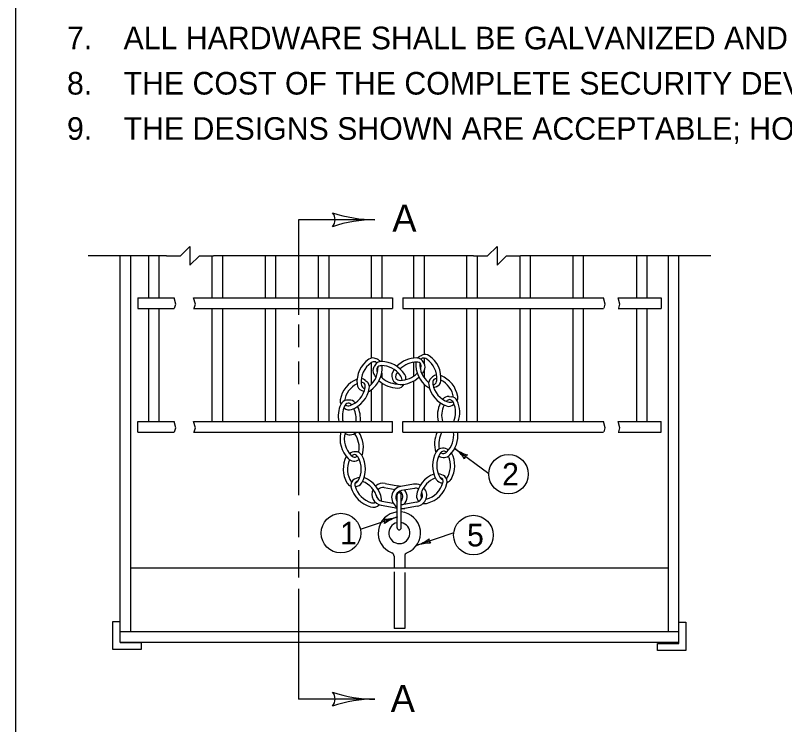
# Model space of a CAD drawing. Extents: x 1000 to 1036.3, y 1000 to 1022.
# Drawn here: x 1007 to 1013.8, y 1004.89 to 1011.16 of the extents above; entities that cross this region are included whole.
import ezdxf

# ---------------------------------------------------------------- set-up
doc = ezdxf.new("R2010")
doc.units = 0
for name, color, linetype in [('Level 1', 7, 'Continuous'), ('Level 10', 7, 'Continuous'), ('Level 11', 7, 'Continuous')]:
    doc.layers.add(name, color=color, linetype=linetype)

msp = doc.modelspace()

# ---------------------------------------------------------------- linework, layer by layer
at = {"layer": 'Level 1'}
for p, q in [((1010.1773, 1009.3506), (1009.5004, 1009.3506)), ((1009.5004, 1009.3506), (1009.5004, 1008.51)), ((1008.334, 1009.0315), (1007.6443, 1009.0315)), ((1007.9248, 1005.6128), (1007.9248, 1009.0315)), ((1008.0186, 1009.0315), (1008.0186, 1005.7065)), ((1008.1748, 1009.0315), (1008.1748, 1008.6594)), ((1008.2686, 1009.0315), (1008.2686, 1008.6594)), ((1008.7373, 1009.0315), (1008.7373, 1008.6594)), ((1011.0477, 1009.0315), (1008.7507, 1009.0315)), ((1008.8311, 1009.0315), (1008.8311, 1008.6594)), ((1009.2061, 1009.0315), (1009.2061, 1008.6594)), ((1009.2998, 1009.0315), (1009.2998, 1008.6594)), ((1009.6748, 1009.0315), (1009.6748, 1008.6594)), ((1009.7686, 1009.0315), (1009.7686, 1008.6594)), ((1010.1436, 1009.0315), (1010.1436, 1008.6594)), ((1010.2373, 1009.0315), (1010.2373, 1008.6594)), ((1010.5186, 1009.0315), (1010.5186, 1008.6594)), ((1010.6123, 1009.0315), (1010.6123, 1008.6594)), ((1010.9873, 1009.0315), (1010.9873, 1008.6594)), ((1011.0811, 1009.0315), (1011.0811, 1008.6594)), ((1011.4561, 1009.0315), (1011.4561, 1008.6594)), ((1013.144, 1009.0315), (1011.4643, 1009.0315)), ((1011.5498, 1009.0315), (1011.5498, 1008.6594)), ((1011.9248, 1009.0315), (1011.9248, 1008.6594)), ((1012.0186, 1009.0315), (1012.0186, 1008.6594)), ((1012.4873, 1009.0315), (1012.4873, 1008.6594)), ((1012.5811, 1009.0315), (1012.5811, 1008.6594)), ((1012.7686, 1009.0315), (1012.7686, 1005.7065)), ((1012.8623, 1005.6989), (1012.8623, 1009.0315)), ((1008.0811, 1008.6594), (1008.0811, 1008.5657)), ((1008.0811, 1008.6594), (1008.4017, 1008.6594)), ((1008.5746, 1008.6594), (1010.3311, 1008.6594)), ((1010.3311, 1008.6594), (1010.3311, 1008.5657)), ((1010.4248, 1008.6594), (1012.1962, 1008.6594)), ((1010.4248, 1008.6594), (1010.4248, 1008.5657)), ((1012.3264, 1008.6594), (1012.7061, 1008.6594)), ((1012.7061, 1008.6594), (1012.7061, 1008.5657)), ((1008.0811, 1008.5657), (1008.4017, 1008.5657)), ((1008.1748, 1008.5657), (1008.1748, 1007.5657)), ((1008.2686, 1008.5657), (1008.2686, 1007.5657)), ((1008.5746, 1008.5657), (1010.3311, 1008.5657)), ((1008.7373, 1008.5657), (1008.7373, 1007.5657)), ((1008.8311, 1008.5657), (1008.8311, 1007.5657)), ((1009.2061, 1008.5657), (1009.2061, 1007.5657)), ((1009.2998, 1008.5657), (1009.2998, 1007.5657)), ((1009.6748, 1008.5657), (1009.6748, 1007.5657)), ((1009.7686, 1008.5657), (1009.7686, 1007.5657)), ((1010.1436, 1008.5657), (1010.1436, 1008.1267)), ((1010.2373, 1008.5657), (1010.2373, 1008.0976)), ((1010.4248, 1008.5657), (1012.1962, 1008.5657)), ((1010.5186, 1008.5657), (1010.5186, 1008.1273)), ((1010.6123, 1008.5657), (1010.6123, 1008.1593)), ((1010.9873, 1008.5657), (1010.9873, 1007.5657)), ((1011.0811, 1008.5657), (1011.0811, 1007.5657)), ((1011.4561, 1008.5657), (1011.4561, 1007.5657)), ((1011.5498, 1008.5657), (1011.5498, 1007.5657)), ((1011.9248, 1008.5657), (1011.9248, 1007.5657)), ((1012.0186, 1008.5657), (1012.0186, 1007.5657)), ((1012.3264, 1008.5657), (1012.7061, 1008.5657)), ((1012.4873, 1008.5657), (1012.4873, 1007.5657)), ((1012.5811, 1008.5657), (1012.5811, 1007.5657)), ((1009.5004, 1008.4245), (1009.5004, 1008.225)), ((1010.2047, 1008.1136), (1010.1852, 1008.1226)), ((1010.5746, 1008.1449), (1010.5941, 1008.1539)), ((1010.6123, 1008.1266), (1010.6123, 1008.0778)), ((1009.5004, 1008.0968), (1009.5004, 1007.8973)), ((1010.1436, 1008.0865), (1010.1436, 1007.8936)), ((1010.1677, 1008.0475), (1010.1708, 1008.0531)), ((1010.5186, 1008.0898), (1010.5186, 1007.968)), ((1010.6116, 1008.0788), (1010.6085, 1008.0844)), ((1010.2373, 1007.9944), (1010.2373, 1007.9556)), ((1010.6123, 1008.0168), (1010.6123, 1007.9527)), ((1010.69, 1007.9643), (1010.6736, 1007.9504)), ((1010.0893, 1007.933), (1010.1057, 1007.9191)), ((1010.2373, 1007.9076), (1010.2373, 1007.5657)), ((1010.5186, 1007.9243), (1010.5186, 1007.5657)), ((1010.6123, 1007.8961), (1010.6123, 1007.5657)), ((1010.0553, 1007.8443), (1010.0817, 1007.8318)), ((1010.1436, 1007.8449), (1010.1436, 1007.5657)), ((1010.7239, 1007.8756), (1010.6976, 1007.8632)), ((1010.8312, 1007.788), (1010.8525, 1007.7861)), ((1009.5004, 1007.7548), (1009.5004, 1006.9142)), ((1009.9481, 1007.7567), (1009.9268, 1007.7548)), ((1010.871, 1007.7153), (1010.8759, 1007.7193)), ((1009.9083, 1007.6839), (1009.9033, 1007.688)), ((1008.0811, 1007.4719), (1008.0811, 1007.5657)), ((1008.0811, 1007.5657), (1008.4017, 1007.5657)), ((1008.5746, 1007.5657), (1010.3311, 1007.5657)), ((1010.3311, 1007.4719), (1010.3311, 1007.5657)), ((1010.4248, 1007.5657), (1012.1962, 1007.5657)), ((1010.4248, 1007.4719), (1010.4248, 1007.5657)), ((1012.3264, 1007.5657), (1012.7061, 1007.5657)), ((1012.7061, 1007.4719), (1012.7061, 1007.5657)), ((1008.0811, 1007.4719), (1008.4017, 1007.4719)), ((1008.5746, 1007.4719), (1010.3311, 1007.4719)), ((1010.4248, 1007.4719), (1012.1962, 1007.4719)), ((1012.3264, 1007.4719), (1012.7061, 1007.4719)), ((1011.1823, 1007.1052), (1010.8813, 1007.3288)), ((1010.2663, 1007.0196), (1010.3798, 1006.9995)), ((1010.2598, 1006.9832), (1010.355, 1006.9664)), ((1010.5193, 1007.012), (1010.4057, 1006.9919)), ((1010.5257, 1006.9756), (1010.4121, 1006.9556)), ((1010.3728, 1006.6273), (1010.3728, 1006.9179)), ((1010.4098, 1006.6273), (1010.4098, 1006.9179)), ((1010.2321, 1006.8258), (1010.3457, 1006.8058)), ((1010.2385, 1006.8623), (1010.3383, 1006.8446)), ((1010.547, 1006.8547), (1010.4334, 1006.8346)), ((1010.5534, 1006.8183), (1010.4398, 1006.7983)), ((1009.5004, 1006.7717), (1009.5004, 1006.5438)), ((1010.0484, 1006.6148), (1010.3753, 1006.7229)), ((1010.8736, 1006.5827), (1010.5445, 1006.4709)), ((1009.5004, 1006.4298), (1009.5004, 1006.1875)), ((1010.3463, 1006.377), (1010.3463, 1006.269)), ((1010.4399, 1006.377), (1010.4399, 1006.269)), ((1012.7686, 1006.269), (1008.0176, 1006.269)), ((1010.3463, 1006.2391), (1010.3463, 1005.7378)), ((1010.4399, 1006.2324), (1010.4399, 1005.7378)), ((1009.5004, 1006.0878), (1009.5004, 1005.1128)), ((1007.8623, 1005.5503), (1007.8623, 1005.8003)), ((1007.8623, 1005.8003), (1007.9248, 1005.8003)), ((1012.8623, 1005.6052), (1012.8623, 1005.7927)), ((1012.8623, 1005.7927), (1012.9248, 1005.7927)), ((1012.9248, 1005.7927), (1012.9248, 1005.5427)), ((1010.4399, 1005.7378), (1010.3463, 1005.7378)), ((1012.8623, 1005.7065), (1007.9248, 1005.7065)), ((1007.9248, 1005.6128), (1008.1123, 1005.6128)), ((1012.8623, 1005.6128), (1007.9248, 1005.6128)), ((1008.1123, 1005.6128), (1008.1123, 1005.5503)), ((1012.6748, 1005.5427), (1012.6748, 1005.6052)), ((1012.6748, 1005.6052), (1012.8623, 1005.6052)), ((1008.1123, 1005.5503), (1007.8623, 1005.5503)), ((1012.9248, 1005.5427), (1012.6748, 1005.5427)), ((1010.1773, 1005.1128), (1009.5004, 1005.1128))]:
    msp.add_line(p, q, dxfattribs=at)
for points in [[(1008.334, 1009.0315), (1008.459, 1009.0315), (1008.5423, 1009.1148), (1008.5423, 1008.9482), (1008.6257, 1009.0315), (1008.7507, 1009.0315)], [(1011.0477, 1009.0315), (1011.1727, 1009.0315), (1011.256, 1009.1148), (1011.256, 1008.9482), (1011.3393, 1009.0315), (1011.4643, 1009.0315)], [(1008.4071, 1008.5683), (1008.4178, 1008.6032), (1008.4017, 1008.6594)], [(1008.58, 1008.5683), (1008.5907, 1008.6032), (1008.5746, 1008.6594)], [(1012.2016, 1008.5683), (1012.2123, 1008.6032), (1012.1962, 1008.6594)], [(1012.3318, 1008.5683), (1012.3425, 1008.6032), (1012.3264, 1008.6594)], [(1008.4071, 1007.4746), (1008.4178, 1007.5094), (1008.4017, 1007.5657)], [(1008.58, 1007.4746), (1008.5907, 1007.5094), (1008.5746, 1007.5657)], [(1012.2016, 1007.4746), (1012.2123, 1007.5094), (1012.1962, 1007.5657)], [(1012.3318, 1007.4746), (1012.3425, 1007.5094), (1012.3264, 1007.5657)]]:
    msp.add_lwpolyline(points, dxfattribs=at)
for centre in [(1011.3573, 1007.1012), (1009.8769, 1006.5803), (1011.0474, 1006.5625)]:
    msp.add_circle(centre, 0.175, dxfattribs=at)
for centre, radius, start, end in [((1009.7317, 1009.3507), 0.0938, 318.7746, 40.89129), ((1010.1773, 1010.5225), 1.1719, 251.34716, 269.99389), ((1010.1773, 1008.1787), 1.1719, 90, 108.66878), ((1010.1773, 1008.1787), 1.1719, 89.98778, 90), ((1010.2623, 1007.9171), 0.2441, 125.00073, 185), ((1010.1585, 1008.0654), 0.063, 63.68506, 125.01398), ((1010.178, 1008.0564), 0.063, 40.72877, 66.41909), ((1010.5463, 1007.8848), 0.2441, 89.99282, 135.88158), ((1010.5464, 1008.0659), 0.063, 54.02163, 90.01398), ((1010.6012, 1008.0877), 0.063, 113.58091, 139.27123), ((1010.4934, 1008.0214), 0.1312, 28.69483, 46.71591), ((1010.6261, 1008.0853), 0.0508, 127.46426, 143.51722), ((1010.6208, 1008.0968), 0.063, 54.98602, 116.31494), ((1010.6066, 1008.0762), 0.0508, 54.98494, 102.58912), ((1010.5169, 1007.948), 0.2073, 355, 54.98494), ((1010.5169, 1007.9484), 0.2441, 355, 54.99927), ((1010.2624, 1007.9166), 0.2073, 125.01506, 185), ((1009.9972, 1008.0403), 0.2073, 309.33422, 2.93399), ((1009.9976, 1008.0406), 0.2441, 305.00544, 4.60695), ((1010.1726, 1008.0448), 0.0508, 77.41088, 125.01506), ((1010.2221, 1008.0159), 0.063, 148.57212, 210.00326), ((1010.2858, 1007.9901), 0.1312, 133.28409, 151.30517), ((1010.1531, 1008.0539), 0.0508, 36.48278, 52.53574), ((1010.2288, 1008.0245), 0.0361, 82.9716, 219.21079), ((1010.2329, 1008.0346), 0.063, 89.98602, 125.97837), ((1010.2331, 1008.0096), 0.0508, 89.98494, 90.24578), ((1010.2329, 1007.8535), 0.2441, 31.87899, 89.99927), ((1010.2331, 1007.8531), 0.2073, 36.51926, 89.98494), ((1010.5461, 1007.8844), 0.2073, 90.01044, 134.81613), ((1010.7816, 1008.0719), 0.2441, 175.39305, 234.99456), ((1010.5505, 1008.0559), 0.0361, 320.78921, 97.0284), ((1010.5461, 1008.0409), 0.0508, 89.75422, 90.01506), ((1010.7821, 1008.0716), 0.2073, 177.06601, 230.66578), ((1010.5571, 1008.0473), 0.063, 329.99674, 31.42788), ((1010.3789, 1008.1065), 0.2441, 210.00641, 218.01499), ((1010.4031, 1007.9708), 0.0772, 135.10324, 267.91316), ((1010.4106, 1007.9627), 0.0508, 130.19948, 197.32899), ((1010.3437, 1007.9277), 0.0742, 2.84199, 41.03672), ((1010.3998, 1008.1378), 0.2073, 270.01286, 316.41952), ((1010.3788, 1007.9438), 0.0726, 354.64173, 32.14717), ((1010.4004, 1008.1378), 0.2441, 321.98501, 329.99359), ((1010.7306, 1007.9161), 0.063, 98.46764, 135.50205), ((1010.6686, 1007.746), 0.2441, 10.00073, 68.12101), ((1010.1106, 1007.7146), 0.2441, 111.87899, 169.99927), ((1010.1111, 1007.7147), 0.2073, 116.51926, 169.98494), ((1010.0819, 1007.9013), 0.063, 185, 250.50205), ((1010.0575, 1007.8618), 0.0508, 62.68868, 92.49664), ((1010.1065, 1007.903), 0.0508, 185, 232.31133), ((1010.0487, 1007.8848), 0.063, 44.49795, 81.53236), ((1010.041, 1007.8756), 0.0508, 349.98494, 37.83198), ((1010.0652, 1007.8709), 0.063, 349.99927, 50.75062), ((1010.3789, 1008.1065), 0.2441, 227.38153, 269.99735), ((1010.3794, 1008.1065), 0.2073, 223.58073, 268.51023), ((1010.3998, 1007.9813), 0.0508, 222.16802, 270.01506), ((1010.379, 1007.9254), 0.063, 269.96163, 332.34525), ((1010.4004, 1008.1378), 0.2441, 270.00265, 312.61847), ((1010.7141, 1007.9022), 0.063, 129.24938, 190.00073), ((1010.7382, 1007.907), 0.0508, 142.16802, 190.01506), ((1010.8924, 1007.9341), 0.2073, 190.01506, 250), ((1010.7217, 1007.8931), 0.0508, 87.50336, 117.31133), ((1010.6728, 1007.9344), 0.0508, 307.68867, 355), ((1010.6973, 1007.9327), 0.063, 289.49795, 355), ((1010.6682, 1007.7461), 0.2073, 10.01506, 63.48074), ((1009.8869, 1007.9028), 0.2073, 290, 349.98494), ((1009.8868, 1007.9023), 0.2441, 290, 349.99927), ((1010.087, 1007.9121), 0.0508, 257.16802, 273.77239), ((1010.1015, 1007.8922), 0.063, 289.50624, 305.00073), ((1010.6778, 1007.9236), 0.063, 234.99927, 250.49376), ((1010.8924, 1007.9336), 0.2441, 190.00073, 250), ((1010.6923, 1007.9434), 0.0508, 266.22761, 282.83198), ((1010.8256, 1007.7252), 0.063, 83.57212, 141.95213), ((1010.8459, 1007.7106), 0.0508, 97.456, 136.38735), ((1010.8245, 1007.7125), 0.0508, 24.98494, 72.58912), ((1010.847, 1007.7233), 0.063, 24.98602, 86.31494), ((1010.8223, 1007.7732), 0.0508, 9.75422, 10.01506), ((1010.847, 1007.7773), 0.063, 334.02163, 10.01398), ((1010.0963, 1007.6153), 0.2441, 154.98065, 191.74936), ((1009.9323, 1007.746), 0.063, 169.98602, 205.97837), ((1009.9322, 1007.692), 0.063, 93.68506, 155.01398), ((1010.0966, 1007.615), 0.2073, 155.02217, 193.80552), ((1009.9569, 1007.7419), 0.0508, 169.98494, 170.24578), ((1009.9548, 1007.6812), 0.0508, 107.41088, 155.01506), ((1009.9405, 1007.7558), 0.0508, 242.456, 290), ((1009.9333, 1007.6793), 0.0508, 43.61265, 82.544), ((1009.9537, 1007.6939), 0.063, 38.04787, 96.42788), ((1009.8053, 1007.59), 0.2441, 354.25433, 26.66994), ((1010.9738, 1007.6213), 0.2441, 153.31284, 193.19585), ((1010.9741, 1007.6208), 0.2073, 154.07904, 195.46482), ((1010.8305, 1007.7635), 0.063, 249.99674, 311.42788), ((1010.8388, 1007.7871), 0.0508, 250, 297.544), ((1010.6826, 1007.6463), 0.2073, 337.04514, 24.95733), ((1010.6829, 1007.6467), 0.2441, 340.57699, 25.00132), ((1009.9488, 1007.7321), 0.063, 228.57212, 290.00326), ((1009.8051, 1007.5895), 0.2073, 353.35308, 25.90258), ((1010.1129, 1007.4131), 0.2441, 166.04446, 225), ((1010.1133, 1007.4128), 0.2073, 165.01506, 225), ((1009.9574, 1007.5314), 0.0819, 236.87028, 271.47254), ((1009.9487, 1007.4605), 0.0361, 161.684, 170.54786), ((1009.9533, 1007.5398), 0.0905, 273.94802, 311.24699), ((1009.8306, 1007.3371), 0.2073, 347.85422, 36.70162), ((1009.8308, 1007.3376), 0.2441, 342.24743, 33.436), ((1010.9484, 1007.3689), 0.2441, 155.02624, 197.75257), ((1010.9486, 1007.3684), 0.2073, 150.04804, 192.14578), ((1010.6659, 1007.4441), 0.2073, 315, 7.70941), ((1010.6663, 1007.4444), 0.2441, 315, 6.46261), ((1009.9989, 1007.237), 0.063, 84.48127, 136.06306), ((1010.0058, 1007.2367), 0.063, 29.99927, 90.75062), ((1010.9302, 1007.1775), 0.2441, 150.00073, 210), ((1010.7735, 1007.2681), 0.063, 89.24938, 150.00073), ((1010.7949, 1007.2562), 0.0508, 102.16802, 150.01506), ((1010.7974, 1007.3279), 0.0508, 226.22761, 242.83198), ((1010.7803, 1007.2684), 0.063, 43.93694, 95.51873), ((1010.7767, 1007.3335), 0.0508, 267.68867, 315), ((1010.7731, 1007.2563), 0.0508, 47.50336, 77.31133), ((1010.6382, 1007.1776), 0.2441, 330.00079, 27.31316), ((1011.1144, 1007.6427), 0.3909, 233.38209, 233.39432), ((1011.1144, 1007.6427), 0.3909, 233.39432, 252.0631), ((1010.6481, 1007.015), 0.3909, 34.74148, 53.38821), ((1010.1411, 1007.1463), 0.2441, 152.68684, 209.99921), ((1010.1413, 1007.1467), 0.2073, 156.51652, 214.19233), ((1009.9946, 1007.2904), 0.0737, 222.5556, 306.18781), ((1010.0026, 1007.3022), 0.0508, 225, 272.31133), ((1010.0062, 1007.2249), 0.0508, 102.68868, 132.49664), ((1009.9843, 1007.2249), 0.0508, 29.98494, 77.83198), ((1009.9818, 1007.2966), 0.0508, 297.16802, 313.77239), ((1009.8487, 1007.1467), 0.2073, 330, 29.98494), ((1009.849, 1007.1462), 0.2441, 330, 29.99927), ((1010.9305, 1007.178), 0.2073, 150.01506, 210), ((1010.7847, 1007.3217), 0.0737, 233.81219, 317.4444), ((1010.6379, 1007.178), 0.2073, 325.80767, 23.48348), ((1011.0006, 1007.2402), 0.0313, 102.16892, 184.28561), ((1010.7844, 1006.8742), 0.2441, 110.73834, 171.42133), ((1010.7243, 1006.9875), 0.1167, 51.92506, 83.69467), ((1009.9843, 1007.0558), 0.063, 209.98511, 251.02967), ((1010.0265, 1007.0025), 0.063, 133.68506, 195.01398), ((1010.055, 1006.9562), 0.1167, 96.30533, 128.07494), ((1010.0327, 1007.0081), 0.0334, 99.7693, 201.95771), ((1009.9843, 1007.0684), 0.0508, 290.14637, 330.00366), ((1010.0058, 1007.0556), 0.063, 268.57212, 330.00326), ((1009.995, 1006.8424), 0.2073, 13.66047, 69.61519), ((1009.9949, 1006.8429), 0.2441, 8.57868, 69.26166), ((1010.2492, 1006.9227), 0.0984, 79.99441, 131.18535), ((1010.5363, 1006.9151), 0.0984, 65.05076, 100.00559), ((1010.7843, 1006.8737), 0.2073, 110.3817, 164.14651), ((1010.5774, 1007.0806), 0.2073, 285, 344.98494), ((1010.5778, 1007.0807), 0.2441, 285, 344.99927), ((1010.7735, 1007.087), 0.063, 209.99674, 271.42788), ((1010.795, 1007.0997), 0.0508, 209.99634, 249.85363), ((1010.7465, 1007.0394), 0.0334, 338.04229, 80.2307), ((1010.7527, 1007.0338), 0.063, 344.98602, 46.31494), ((1010.7949, 1007.0871), 0.063, 288.97033, 330.01489), ((1010.2014, 1007.0493), 0.2441, 195.00073, 255), ((1010.2019, 1007.0493), 0.2073, 195.01506, 255), ((1010.2492, 1006.9227), 0.0984, 153.62983, 260.00369), ((1010.2492, 1006.9227), 0.0614, 79.98684, 135.13547), ((1010.4228, 1006.8951), 0.0984, 100.01091, 239.44043), ((1010.4228, 1006.8951), 0.0614, 100.00817, 215.47973), ((1010.3627, 1006.9027), 0.0984, 64.86365, 79.98909), ((1010.3627, 1006.9027), 0.0614, 319.94893, 53.32393), ((1010.3627, 1006.9027), 0.0984, 316.24843, 36.24434), ((1010.5363, 1006.9151), 0.0614, 66.79871, 100.01316), ((1010.5363, 1006.9151), 0.0614, 279.99829, 29.49303), ((1010.5363, 1006.9151), 0.0984, 279.99631, 43.30554), ((1010.2492, 1006.9227), 0.0614, 185.87885, 260), ((1010.1638, 1006.8814), 0.0724, 345.47835, 358.39887), ((1010.3912, 1006.9179), 0.0185, 0, 180), ((1010.6184, 1006.9172), 0.0757, 184.94598, 227.02416), ((1010.6198, 1006.9163), 0.0376, 158.03829, 223.58929), ((1010.1638, 1006.8814), 0.0724, 249.3179, 315.24701), ((1010.16, 1006.8843), 0.0371, 251.60559, 302.35295), ((1010.4228, 1006.8951), 0.0614, 260.27694, 280), ((1010.6184, 1006.9172), 0.0757, 258.43058, 287.33725), ((1010.3931, 1006.581), 0.1872, 96.23241, 249.08609), ((1010.3627, 1006.9027), 0.0984, 260, 275.84026), ((1010.3931, 1006.581), 0.1872, 290.91786, 84.89092), ((1010.4228, 1006.8951), 0.0984, 265.58484, 280), ((1010.2526, 1007.0941), 0.3909, 269.64174, 288.28847), ((1010.2342, 1006.6763), 0.0313, 337.06918, 59.18587), ((1010.498, 1006.3517), 0.3909, 108.29458, 126.96336), ((1010.3931, 1006.581), 0.0936, 102.54012, 79.7413), ((1010.498, 1006.3517), 0.3909, 108.28236, 108.29458), ((1010.3912, 1006.6272), 0.0185, 180, 0), ((1010.4188, 1006.8411), 0.3909, 288.74582, 288.75804), ((1010.4188, 1006.8411), 0.3909, 288.75804, 307.42683), ((1010.6702, 1006.1007), 0.3909, 90.1052, 108.75193), ((1010.6853, 1006.5187), 0.0313, 157.53264, 239.64933), ((1010.315, 1006.377), 0.0312, 0, 69.07127), ((1010.4711, 1006.377), 0.0312, 110.92873, 180), ((1009.7317, 1005.1129), 0.0938, 318.7746, 40.89129), ((1010.1773, 1003.9409), 1.1719, 90, 108.66878), ((1010.1773, 1006.2846), 1.1719, 251.34716, 269.99389), ((1010.1773, 1003.9409), 1.1719, 89.98778, 90)]:
    msp.add_arc(centre, radius, start, end, dxfattribs=at)
at = {"layer": 'Level 10'}
msp.add_line((1007, 1021.5), (1007, 1000.5), dxfattribs=at)
at = {"layer": 'Level 11'}
msp.add_lwpolyline([(1007, 1000.5), (1035.5, 1000.5), (1035.5, 1021.5), (1007, 1021.5)], close=True, dxfattribs=at)

# ---------------------------------------------------------------- texts
at = {"layer": 'Level 1'}
for s, height, p in [('7.', 0.2, (1007.456, 1010.8568)), ('ALL HARDWARE SHALL BE GALVANIZED AND OF COMMERICAL QUALITY AND SHALL BE APPROVED BY THE ENGINEER.', 0.2, (1007.956, 1010.8568)), ('8.', 0.2, (1007.456, 1010.4568)), ('THE COST OF THE COMPLETE SECURITY DEVICE, INSTALLED, SHALL BE INCIDENTAL TO THE COST OF THE STRUCTURE.', 0.2, (1007.956, 1010.4568)), ('9.', 0.2, (1007.456, 1010.0568)), ('THE DESIGNS SHOWN ARE ACCEPTABLE; HOWEVER ARE SUBJECT TO CHANGE IF APPROVED IN WRITING BY THE ENGINEER.', 0.2, (1007.956, 1010.0568)), ('A', 0.24, (1010.3308, 1009.2448)), ('2', 0.2, (1011.3006, 1007.0012)), ('1', 0.2, (1009.869, 1006.4803)), ('5', 0.2, (1010.9908, 1006.4625)), ('A', 0.24, (1010.3166, 1004.9989))]:
    msp.add_text(s, height=height, dxfattribs=at).set_placement(p)

doc.saveas('drawing.dxf')
